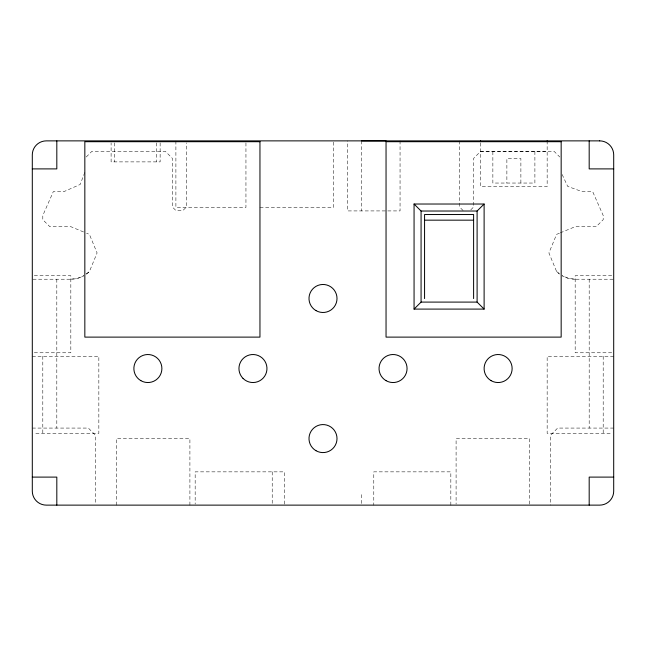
<?xml version="1.0" encoding="UTF-8"?>
<svg xmlns="http://www.w3.org/2000/svg" width="646" height="646" viewBox="0 0 646 646"><rect width="100%" height="100%" fill="white"/><g stroke="black" fill="none" stroke-linecap="round" stroke-linejoin="round"><path stroke-width="0.48" stroke-dasharray="3.23 2.42" d="M84.836 172.393L80.144 184.473L63.825 191.66L53.311 191.66L42.806 215.489L42.806 219.68L49.815 226.681L70.826 226.681L85.684 232.843M86.427 274.09A26.268 26.268 0 0 0 89.398 271.53L97.094 252.949L89.398 234.377L86.612 233.222M86.241 156.986L91.837 151.382L165.392 151.382L172.393 158.383L172.393 207.027L175.898 210.523L182.907 210.523L186.403 207.027L186.403 142.871M470.805 209.829L473.607 207.027L473.607 158.383L480.608 151.382L554.163 151.382L559.759 156.986M86.096 274.057L89.398 271.53M559.388 233.222L556.602 234.377L548.906 252.949L556.602 271.53A26.268 26.268 0 0 0 559.573 274.09M560.316 232.843L575.174 226.681L596.185 226.681L603.194 219.68L603.194 215.489L592.689 191.66L582.175 191.66L567.681 186.379L561.98 174.145M70.826 279.217L77.625 278.321L83.964 275.697A26.268 26.268 0 0 1 70.826 279.217L32.3 279.217M480.608 151.519L547.154 151.519M259.958 207.423L333.506 207.423L333.506 141.886M34.278 275.721L70.826 275.721L70.826 352.773L34.278 352.773M611.722 275.721L575.174 275.721L575.174 352.773L611.722 352.773M575.174 279.217A26.268 26.268 0 0 1 562.036 275.697L568.375 278.321L575.174 279.217L613.7 279.217M32.3 356.269L98.846 356.269L98.846 433.329L34.214 433.329M613.7 356.269L547.154 356.269L547.154 433.329L611.786 433.329M32.3 428.072L88.341 428.072L95.342 435.081L95.342 504.13M613.7 428.072L557.659 428.072L550.658 435.081L550.658 505.124M556.602 271.53L559.904 274.057M463.093 210.523L459.597 207.027L459.597 140.876M603.194 356.269L603.194 433.329M589.184 279.217L589.184 428.072M547.154 140.876L547.154 186.549L480.608 186.549L480.608 140.876M534.896 151.519L534.896 183.044L492.866 183.044L492.866 151.519M529.639 504.114L529.639 438.577L456.092 438.577L456.092 504.114M520.886 183.044L520.886 158.528L506.876 158.528L506.876 183.044M450.835 505.124L450.835 471.855L373.784 471.855L373.784 505.124M400.052 140.876L400.052 210.919L347.516 210.919L347.516 140.876M361.526 140.876L361.526 210.919M361.526 494.618L361.526 504.171M284.474 504.114L284.474 471.855L195.165 471.855L195.165 504.114M272.216 471.855L272.216 505.124M245.948 142.895L245.948 207.423L175.898 207.423L175.898 140.876M189.908 505.124L189.908 438.577L116.361 438.577L116.361 505.124M160.135 142.879L160.135 161.888L111.104 161.888L111.104 142.879M156.639 142.879L156.639 161.888M114.608 142.879L114.608 161.888M56.816 279.217L56.816 428.072M42.806 356.269L42.806 433.329"/><path stroke-width="0.97" d="M484.112 309.095L477.103 302.094L477.103 211.024L484.112 204.023L414.062 204.023L414.062 309.095L484.112 309.095L484.112 204.023M414.062 309.095L421.071 302.094L421.071 211.024L414.062 204.023M32.3 168.897L56.816 168.897L56.816 140.876M613.7 168.897L589.184 168.897L589.184 140.876M421.071 211.024L477.103 211.024M424.567 220.165L473.607 220.165M421.071 302.094L477.103 302.094M32.3 477.103L56.816 477.103L56.816 505.124M613.7 477.103L589.184 477.103L589.184 505.124M547.154 140.876L547.154 141.708M480.608 140.876L480.608 141.708M473.607 298.589L473.607 214.529L424.567 214.529L424.567 298.589M386.042 140.876L361.526 140.876M599.69 140.876L46.31 140.876A14.01 14.01 0 0 0 32.3 154.887L32.3 491.113A14.01 14.01 0 0 0 46.31 505.124L599.69 505.124A14.01 14.01 0 0 0 613.7 491.113L613.7 154.887A14.01 14.01 0 0 0 599.69 140.876M259.958 141.708L84.836 141.708L84.836 337.115L259.958 337.115L259.958 141.708M561.164 141.708L386.042 141.708L386.042 337.115L561.164 337.115L561.164 141.708M315.999 310.613A14.01 14.01 0 0 0 337.01 298.484A14.01 14.01 0 0 0 315.999 286.348A14.01 14.01 0 0 0 315.999 310.613M315.999 450.714A14.01 14.01 0 0 0 337.01 438.577A14.01 14.01 0 0 0 315.999 426.449A14.01 14.01 0 0 0 315.999 450.714M386.042 380.664A14.01 14.01 0 0 0 407.061 368.535A14.01 14.01 0 0 0 386.042 356.398A14.01 14.01 0 0 0 386.042 380.664M491.113 380.664A14.01 14.01 0 0 0 512.133 368.535A14.01 14.01 0 0 0 491.113 356.398A14.01 14.01 0 0 0 491.113 380.664M243.049 378.435A14.01 14.01 0 0 0 266.483 372.161A14.01 14.01 0 0 0 249.324 355.001A14.01 14.01 0 0 0 243.049 378.435M140.876 380.664A14.01 14.01 0 0 0 161.888 368.535A14.01 14.01 0 0 0 140.876 356.398A14.01 14.01 0 0 0 140.876 380.664"/></g></svg>
